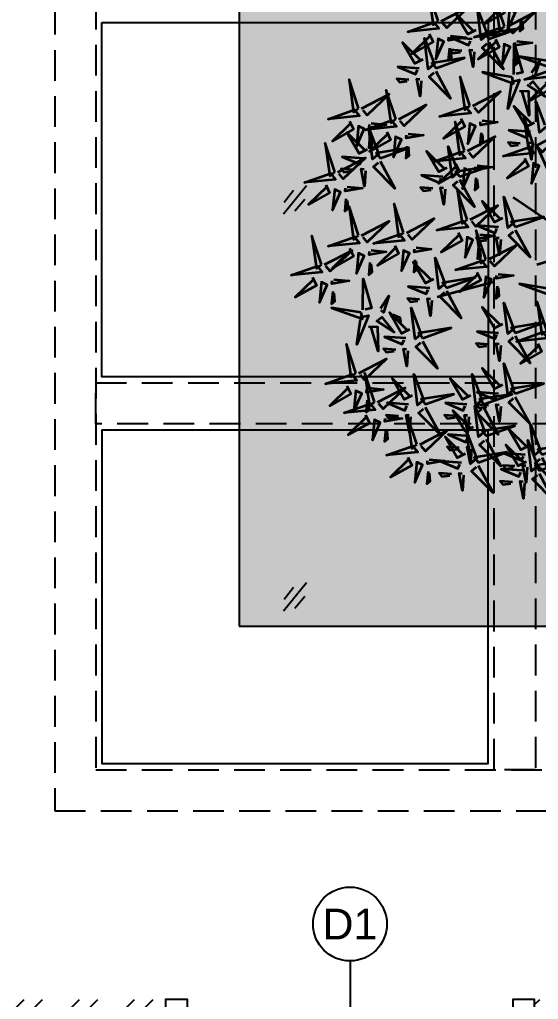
# Model space of a CAD drawing. Header units: millimetres. Extents: x -2842 to 18480, y -2414 to 14540.
# Drawn here: x 3524 to 4789, y 4745 to 7134 of the extents above; entities that cross this region are included whole.
import ezdxf
from ezdxf.enums import TextEntityAlignment as Align

# ---------------------------------------------------------------- set-up
doc = ezdxf.new("R2010")
doc.units = ezdxf.units.MM
doc.header["$LTSCALE"] = 150
doc.linetypes.add('DASHED', pattern=[0.75, 0.5, -0.25])
for name, color, linetype in [('ad-Door', 11, 'Continuous'), ('ad-Elevation 10', 8, 'Continuous'), ('ad-Furniture', 8, 'Continuous'), ('ad-Text Main_Door&window Label', 7, 'Continuous'), ('ad-Wall hatch', 8, 'Continuous')]:
    doc.layers.add(name, color=color, linetype=linetype)
doc.layers.add('ad-Glass Sectionline', color=140, linetype='Continuous', true_color=0x00bfff)
doc.layers.add('ad-Landscape', color=7, linetype='Continuous', lineweight=35, true_color=0x007f00)
doc.layers.add('ad-Landscape 2', color=7, linetype='Continuous', lineweight=35, true_color=0x264c00)
doc.styles.add('New Text Style', font='arial.ttf', dxfattribs={"height": 100})

# ---------------------------------------------------------------- blocks, each defined once
blk = doc.blocks.new('bamboo')
at = {"layer": 'ad-Landscape'}
for points in [[(-835, 1007.8), (-876.2, 987.1), (-939.2, 1094.8), (-843.4, 1000.5)], [(-854.3, 961.7), (-964.6, 970), (-872.5, 931.4), (-862.8, 954.4)], [(-1166, 756.5), (-1215.3, 904.1), (-1191.8, 735.2), (-1166, 756.5)], [(-906.4, 902.3), (-969.4, 907), (-954.8, 890.1), (-914.9, 895)], [(-1150.2, 755), (-1008.3, 828.6), (-1121.8, 720.5), (-1143.1, 746.4)], [(-974.8, 702), (-1024.2, 849.6), (-1000.7, 680.7), (-974.8, 702)], [(-1190.3, 750.9), (-1161.9, 716.5), (-1322.1, 700.2), (-1198.9, 743.8)], [(-1212, 689.6), (-1192.2, 648), (-1301.2, 587.1), (-1204.9, 680.9)], [(-1166.4, 669.3), (-1176.9, 559.2), (-1136.4, 650.5), (-1159.3, 660.7)], [(-999.2, 696.4), (-970.7, 661.9), (-1131, 645.7), (-1007.8, 689.3)], [(-1102, 678.9), (-1023.4, 671.3), (-1112.1, 656.1), (-1110.6, 671.8)], [(-1121.7, 544.2), (-1162.9, 523.5), (-1225.9, 631.2), (-1130.2, 536.9)], [(-1108, 616), (-1114, 553.1), (-1096.8, 567.3), (-1100.9, 607.4)], [(-1059.9, 523.7), (-1093.8, 494.6), (-1113.3, 654.4), (-1067.1, 532.2)], [(-1020.9, 635), (-1001.1, 593.4), (-1110, 532.6), (-1013.8, 626.4)], [(-975.2, 614.7), (-985.8, 504.7), (-945.3, 596), (-968.1, 606.1)], [(-910.8, 624.4), (-832.2, 616.8), (-921, 601.5), (-919.5, 617.3)], [(-1288.8, 429.3), (-1338.2, 576.9), (-1314.7, 408), (-1288.8, 429.3)], [(-916.9, 561.5), (-922.9, 498.6), (-905.6, 512.8), (-909.7, 552.9)], [(-1141, 498.1), (-1251.3, 506.4), (-1159.2, 467.8), (-1149.5, 490.8)], [(-1053.8, 499.5), (-907.2, 551.9), (-1075.6, 524.9), (-1053.8, 499.5)], [(-1273.1, 427.7), (-1131.2, 501.3), (-1244.7, 393.3), (-1266, 419.1)], [(-1055, 483.7), (-978.6, 343.4), (-1088.9, 454.6), (-1063.5, 476.4)], [(-1313.2, 423.7), (-1284.7, 389.2), (-1445, 373), (-1321.8, 416.6)], [(-1193.1, 438.6), (-1256.1, 443.4), (-1241.5, 426.4), (-1201.6, 431.4)], [(-1130.1, 433.9), (-1136.1, 355.2), (-1153.1, 443.6), (-1137.4, 442.4)], [(-1334.9, 362.3), (-1315.1, 320.7), (-1424, 259.8), (-1327.8, 353.7)], [(-1289.2, 342), (-1299.8, 231.9), (-1259.3, 323.3), (-1282.1, 333.4)], [(-1224.9, 351.7), (-1146.2, 344), (-1235, 328.8), (-1233.5, 344.6)], [(-1230.9, 288.8), (-1236.9, 225.9), (-1219.6, 240.1), (-1223.8, 280.1)], [(-933.9, 115.6), (-983.2, 263.3), (-959.7, 94.3), (-933.9, 115.6)], [(-1166, 102), (-1215.3, 249.6), (-1191.8, 80.7), (-1166, 102)], [(-1150.2, 100.5), (-1008.3, 174), (-1121.8, 66), (-1143.1, 91.9)], [(-958.2, 110.1), (-929.8, 75.6), (-1090, 59.3), (-966.8, 103)], [(-1357.1, -48), (-1406.5, 99.6), (-1382.9, -69.3), (-1357.1, -48)], [(-1190.3, 96.4), (-1161.9, 61.9), (-1322.1, 45.7), (-1198.9, 89.3)], [(-1341.4, -49.5), (-1199.5, 24), (-1312.9, -84), (-1334.3, -58.1)], [(-1212, 35.1), (-1192.2, -6.5), (-1301.2, -67.4), (-1204.9, 26.4)], [(-1166.4, 14.8), (-1176.9, -95.3), (-1136.4, -4), (-1159.3, 6.1)], [(-1102, 24.4), (-1023.4, 16.8), (-1112.1, 1.6), (-1110.6, 17.3)], [(-979.9, 48.7), (-960.1, 7.1), (-1069.1, -53.8), (-972.8, 40.1)], [(-934.3, 28.4), (-944.8, -81.7), (-904.3, 9.6), (-927.2, 19.8)], [(-869.9, 38), (-791.3, 30.4), (-880, 15.2), (-878.5, 30.9)], [(-548.2, 43.3), (-554.2, -19.6), (-537, -5.4), (-541.1, 34.7)], [(-1108, -38.5), (-1114, -101.4), (-1096.8, -87.2), (-1100.9, -47.1)], [(-780.4, -124), (-821.5, -144.7), (-884.6, -37), (-788.8, -131.3)], [(-875.9, -24.9), (-881.9, -87.8), (-864.7, -73.6), (-868.8, -33.5)], [(-718.6, -144.5), (-752.5, -173.6), (-772, -13.7), (-725.8, -136)], [(-1381.4, -53.6), (-1353, -88.1), (-1513.2, -104.3), (-1390.1, -60.7)], [(-556.7, -87.7), (-536.9, -129.3), (-645.8, -190.1), (-549.6, -96.3)], [(-1403.2, -114.9), (-1383.3, -156.5), (-1492.3, -217.4), (-1396.1, -123.6)], [(-1357.5, -135.2), (-1368, -245.3), (-1327.6, -154), (-1350.4, -143.9)], [(-1293.1, -125.6), (-1214.5, -133.2), (-1303.2, -148.4), (-1301.7, -132.7)], [(-1143.7, -283.2), (-1143, -123.3), (-1099.9, -274), (-1132.7, -280.9)], [(-712.5, -168.7), (-565.9, -116.3), (-734.3, -143.3), (-712.5, -168.7)], [(-1299.1, -188.5), (-1305.1, -251.4), (-1287.9, -237.2), (-1292, -197.1)], [(-799.7, -170.1), (-910, -161.8), (-817.9, -200.4), (-808.2, -177.3)], [(-713.7, -184.4), (-637.3, -324.8), (-747.6, -213.6), (-722.2, -191.7)], [(-1053.9, -275.7), (-1010.7, -209.6), (-1038.4, -295.3), (-1051.6, -286.6)], [(-851.8, -229.5), (-914.8, -224.8), (-900.2, -241.7), (-860.3, -236.8)], [(-788.8, -234.2), (-794.8, -313), (-811.8, -224.6), (-796, -225.8)], [(-1152.3, -296.4), (-1306, -271.7), (-1145.4, -329.2), (-1152.3, -296.4)], [(-903.2, -383.1), (-944.4, -403.7), (-1007.5, -296), (-911.7, -390.3)], [(-841.4, -403.5), (-875.3, -432.7), (-894.8, -272.8), (-848.7, -395.1)], [(-1158.7, -320.6), (-1114.9, -311.4), (-1174.8, -460.8), (-1156.4, -331.5)], [(-1075.2, -337.2), (-982.6, -397.6), (-1044.7, -319.4), (-1064.3, -334.9)], [(-1000.9, -310.2), (-948, -344.7), (-952.6, -322.9), (-990, -307.9)], [(-1114.4, -368.3), (-1068.3, -370), (-1064.9, -494.8), (-1103.4, -366)], [(-835.4, -427.8), (-688.8, -375.4), (-857.2, -402.4), (-835.4, -427.8)], [(-922.6, -429.1), (-1032.9, -420.9), (-940.7, -459.5), (-931.1, -436.4)], [(-836.6, -443.5), (-760.1, -583.9), (-870.5, -472.6), (-845, -450.8)], [(-1179.6, -607.1), (-1229, -459.4), (-1205.5, -628.4), (-1179.6, -607.1)], [(-974.6, -488.6), (-1037.7, -483.9), (-1023.1, -500.8), (-983.1, -495.9)], [(-911.6, -493.3), (-917.6, -572.1), (-934.7, -483.7), (-918.9, -484.8)], [(-1163.9, -608.6), (-1022, -535), (-1135.5, -643.1), (-1156.8, -617.2)], [(-425.4, -669.4), (-466.6, -690.1), (-529.7, -582.4), (-433.9, -676.7)], [(-1204, -612.6), (-1175.5, -647.1), (-1335.8, -663.4), (-1212.6, -619.7)], [(-1084.1, -757), (-1133.4, -609.4), (-1109.9, -778.4), (-1084.1, -757)], [(-889.6, -724), (-930.8, -744.6), (-993.8, -636.9), (-898.1, -731.2)], [(-827.8, -744.4), (-861.7, -773.6), (-881.2, -613.7), (-835.1, -736)], [(-589.2, -724), (-630.4, -744.6), (-693.5, -636.9), (-597.7, -731.2)], [(-527.4, -744.4), (-561.3, -773.6), (-580.8, -613.7), (-534.7, -736)], [(-1225.7, -674), (-1205.9, -715.6), (-1314.8, -776.5), (-1218.6, -682.6)], [(-1180, -694.3), (-1190.5, -804.4), (-1150.1, -713.1), (-1172.9, -702.9)], [(-1115.6, -684.7), (-1037, -692.3), (-1125.7, -707.5), (-1124.2, -691.8)], [(-1068.3, -758.6), (-926.4, -685), (-1039.9, -793.1), (-1061.2, -767.2)], [(-357.5, -714.1), (-210.9, -661.7), (-379.3, -688.7), (-357.5, -714.1)], [(-1121.6, -747.6), (-1127.7, -810.5), (-1110.4, -796.3), (-1114.5, -756.2)], [(-821.7, -768.6), (-675.1, -716.3), (-843.5, -743.3), (-821.7, -768.6)], [(-444.7, -715.5), (-555, -707.2), (-462.9, -745.8), (-453.2, -722.8)], [(-521.3, -768.6), (-374.8, -716.3), (-543.2, -743.3), (-521.3, -768.6)], [(-358.7, -729.9), (-282.3, -870.2), (-392.6, -759), (-367.2, -737.1)], [(-1108.4, -762.6), (-1079.9, -797.1), (-1240.2, -813.4), (-1117, -769.7)], [(-908.9, -770), (-1019.2, -761.8), (-927.1, -800.3), (-917.4, -777.3)], [(-822.9, -784.4), (-746.5, -924.8), (-856.8, -813.5), (-831.4, -791.7)], [(-608.6, -770), (-718.8, -761.8), (-626.7, -800.3), (-617.1, -777.3)], [(-575.6, -887.6), (-616.8, -908.3), (-679.8, -800.6), (-584, -894.9)], [(-513.8, -908.1), (-547.7, -937.2), (-567.2, -777.3), (-521, -899.6)], [(-496.8, -774.9), (-559.8, -770.2), (-545.3, -787.1), (-505.3, -782.2)], [(-522.5, -784.4), (-446.1, -924.8), (-556.4, -813.5), (-531, -791.7)], [(-433.8, -779.7), (-439.8, -858.4), (-456.8, -770), (-441.1, -771.2)], [(-1130.1, -824), (-1110.3, -865.6), (-1219.3, -926.5), (-1123, -832.6)], [(-1084.5, -844.3), (-1095, -954.4), (-1054.5, -863.1), (-1077.3, -852.9)], [(-1020.1, -834.7), (-941.4, -842.3), (-1030.2, -857.5), (-1028.7, -841.8)], [(-961, -829.5), (-1024, -824.8), (-1009.5, -841.7), (-969.5, -836.8)], [(-898, -834.2), (-904, -913), (-921, -824.6), (-905.3, -825.7)], [(-865.6, -975.2), (-915, -827.6), (-891.5, -996.5), (-865.6, -975.2)], [(-660.6, -829.5), (-723.6, -824.8), (-709.1, -841.7), (-669.1, -836.8)], [(-597.6, -834.2), (-603.6, -913), (-620.7, -824.6), (-604.9, -825.7)], [(-1026.1, -897.6), (-1032.1, -960.5), (-1014.9, -946.3), (-1019, -906.2)], [(-849.9, -976.7), (-708, -903.2), (-821.4, -1011.2), (-842.8, -985.4)], [(-507.7, -932.3), (-361.1, -879.9), (-529.5, -906.9), (-507.7, -932.3)], [(-288.9, -983), (-330, -1003.7), (-393.1, -896), (-297.3, -990.3)], [(-227.1, -1003.5), (-261, -1032.7), (-280.5, -872.8), (-234.3, -995)], [(-616.5, -1023.9), (-657.7, -1044.6), (-720.8, -936.9), (-625, -1031.2)], [(-594.9, -933.7), (-705.2, -925.4), (-613.1, -964), (-603.4, -940.9)], [(-554.7, -1044.4), (-588.6, -1073.6), (-608.1, -913.7), (-562, -1036)], [(-508.9, -948), (-432.5, -1088.4), (-542.8, -977.2), (-517.4, -955.3)], [(-240.7, -1085.3), (-274.6, -1114.5), (-294.1, -954.6), (-248, -1076.9)], [(-889.9, -980.8), (-861.5, -1015.3), (-1021.7, -1031.5), (-898.6, -987.9)], [(-647, -993.1), (-710, -988.4), (-695.4, -1005.3), (-655.5, -1000.4)], [(-584, -997.8), (-590, -1076.6), (-607, -988.2), (-591.3, -989.4)], [(-302.5, -1064.9), (-343.7, -1085.5), (-406.8, -977.8), (-311, -1072.1)], [(-221, -1027.7), (-74.4, -975.4), (-242.8, -1002.3), (-221, -1027.7)], [(-911.7, -1042.2), (-891.9, -1083.8), (-1000.8, -1144.6), (-904.6, -1050.8)], [(-801.6, -1052.8), (-723, -1060.4), (-811.7, -1075.7), (-810.2, -1059.9)], [(-548.6, -1068.6), (-402.1, -1016.3), (-570.5, -1043.2), (-548.6, -1068.6)], [(-308.2, -1029.1), (-418.5, -1020.8), (-326.4, -1059.4), (-316.7, -1036.4)], [(-234.6, -1109.5), (-88.1, -1057.2), (-256.5, -1084.1), (-234.6, -1109.5)], [(-222.2, -1043.5), (-145.8, -1183.9), (-256.1, -1072.6), (-230.7, -1050.8)], [(-866, -1062.5), (-876.5, -1172.5), (-836.1, -1081.2), (-858.9, -1071.1)], [(-635.9, -1070), (-746.1, -1061.7), (-654, -1100.3), (-644.4, -1077.3)], [(-549.8, -1084.4), (-473.4, -1224.8), (-583.8, -1113.5), (-558.3, -1091.7)], [(-321.9, -1110.9), (-432.1, -1102.7), (-340, -1141.2), (-330.3, -1118.2)], [(-360.3, -1088.6), (-423.3, -1083.8), (-408.7, -1100.8), (-368.8, -1095.8)], [(-297.3, -1093.3), (-303.3, -1172), (-320.3, -1083.6), (-304.5, -1084.8)], [(-807.6, -1115.7), (-813.6, -1178.6), (-796.4, -1164.4), (-800.5, -1124.4)], [(-687.9, -1129.5), (-751, -1124.7), (-736.4, -1141.7), (-696.4, -1136.8)], [(-624.9, -1134.2), (-630.9, -1213), (-648, -1124.6), (-632.2, -1125.7)], [(-235.8, -1125.3), (-159.4, -1265.7), (-269.7, -1154.4), (-244.3, -1132.6)], [(-373.9, -1170.4), (-436.9, -1165.7), (-422.4, -1182.6), (-382.4, -1177.7)], [(-310.9, -1175.1), (-316.9, -1253.9), (-334, -1165.5), (-318.2, -1166.6)]]:
    blk.add_lwpolyline(points, dxfattribs=at)
at = {"layer": 'ad-Landscape 2'}
for p, q in [((-12.4, 39.5), (-247.1, 564.2)), ((-23.6, 61.9), (-370, 296.3)), ((-57.1, 6), (-247.1, -49.8)), ((-470.6, -139.1), (-761.2, -217.2))]:
    blk.add_line(p, q, dxfattribs=at)
for points in [[(-756.4, 1206.5), (-805.8, 1354.1), (-782.2, 1185.2), (-756.4, 1206.5)], [(-415.1, 1179.2), (-464.4, 1326.8), (-440.9, 1157.9), (-415.1, 1179.2)], [(-740.7, 1205), (-598.8, 1278.5), (-712.2, 1170.5), (-733.6, 1196.4)], [(-500.1, 1137.3), (-534, 1108.2), (-553.5, 1268), (-507.4, 1145.8)], [(-433.8, 1289.5), (-414, 1248), (-523, 1187.1), (-426.7, 1280.9)], [(-388.2, 1269.3), (-398.7, 1159.2), (-358.2, 1250.5), (-381.1, 1260.6)], [(-561.9, 1157.8), (-603.1, 1137.1), (-666.2, 1244.8), (-570.4, 1150.5)], [(-399.4, 1177.7), (-257.4, 1251.3), (-370.9, 1143.2), (-392.2, 1169.1)], [(-329.8, 1216), (-335.8, 1153.1), (-318.6, 1167.3), (-322.7, 1207.4)], [(-780.7, 1200.9), (-752.3, 1166.4), (-912.5, 1150.2), (-789.3, 1193.8)], [(-439.4, 1173.7), (-411, 1139.2), (-571.2, 1122.9), (-448, 1166.6)], [(-494, 1113.1), (-347.5, 1165.5), (-515.9, 1138.5), (-494, 1113.1)], [(-802.5, 1139.6), (-782.6, 1098), (-891.6, 1037.1), (-795.3, 1130.9)], [(-773.2, 987.3), (-807.1, 958.2), (-826.6, 1118), (-780.4, 995.8)], [(-756.8, 1119.3), (-767.3, 1009.2), (-726.8, 1100.5), (-749.7, 1110.6)], [(-692.4, 1128.9), (-613.8, 1121.3), (-702.5, 1106.1), (-701, 1121.8)], [(-581.3, 1111.7), (-691.5, 1120), (-599.4, 1081.4), (-589.8, 1104.4)], [(-461.1, 1112.3), (-441.3, 1070.7), (-550.3, 1009.8), (-454, 1103.7)], [(-698.4, 1066), (-704.4, 1003.1), (-687.2, 1017.3), (-691.3, 1057.4)], [(-495.2, 1097.3), (-418.8, 957), (-529.1, 1068.2), (-503.7, 1090.1)], [(-415.5, 1092), (-426, 981.9), (-385.5, 1073.2), (-408.4, 1083.4)], [(-365.5, 930.4), (-364.8, 1090.2), (-321.7, 939.6), (-354.5, 932.7)], [(-351.1, 1101.6), (-272.5, 1094), (-361.2, 1078.8), (-359.7, 1094.5)], [(-767.1, 963.1), (-620.5, 1015.5), (-788.9, 988.5), (-767.1, 963.1)], [(-633.3, 1052.3), (-696.3, 1057), (-681.8, 1040.1), (-641.8, 1045)], [(-570.3, 1047.5), (-576.3, 968.8), (-593.4, 1057.2), (-577.6, 1056)], [(-357.1, 1038.7), (-363.1, 975.8), (-345.9, 990), (-350, 1030.1)], [(-183, 999), (-336.7, 1023.7), (-176.1, 966.2), (-183, 999)], [(-275.7, 937.9), (-232.5, 1004), (-260.1, 918.3), (-273.4, 927)], [(-768.3, 947.3), (-691.9, 807), (-802.2, 918.2), (-776.8, 940.1)], [(-592.6, 770.2), (-641.9, 917.8), (-618.4, 748.9), (-592.6, 770.2)], [(-374.1, 917.2), (-527.8, 941.9), (-367.2, 884.4), (-374.1, 917.2)], [(-180, 955.5), (-151.6, 921), (-311.8, 904.8), (-188.6, 948.4)], [(-843.4, 897.5), (-849.4, 818.8), (-866.4, 907.2), (-850.7, 906)], [(-380.5, 893), (-336.7, 902.2), (-396.6, 752.7), (-378.2, 882.1)], [(-297, 876.4), (-204.4, 816), (-266.5, 894.2), (-286.1, 878.7)], [(-201.7, 894.1), (-181.9, 852.5), (-290.9, 791.6), (-194.6, 885.5)], [(-576.8, 768.6), (-434.9, 842.2), (-548.4, 734.1), (-569.7, 760)], [(-336.2, 845.3), (-290.1, 843.6), (-286.7, 718.8), (-325.2, 847.6)], [(-959.1, 700.5), (-817.2, 774), (-930.7, 666), (-952, 691.8)], [(-616.9, 764.6), (-588.5, 730.1), (-748.7, 713.9), (-625.5, 757.5)], [(-261.6, 680.5), (-302.7, 659.9), (-365.8, 767.6), (-270, 673.2)], [(-199.8, 660.1), (-233.7, 630.9), (-253.2, 790.8), (-207, 668.5)], [(-264.9, 565.6), (-314.3, 713.2), (-290.7, 544.3), (-264.9, 565.6)], [(-638.6, 703.2), (-618.8, 661.6), (-727.8, 600.7), (-631.5, 694.6)], [(-619.9, 538.4), (-669.2, 686), (-645.7, 517), (-619.9, 538.4)], [(-593, 682.9), (-603.5, 572.8), (-563, 664.1), (-585.9, 674.3)], [(-528.6, 692.6), (-450, 684.9), (-538.7, 669.7), (-537.2, 685.5)], [(-604.1, 536.8), (-462.2, 610.4), (-575.7, 502.3), (-597, 528.2)], [(-534.6, 629.7), (-540.6, 566.8), (-523.4, 581), (-527.5, 621)], [(-280.9, 634.5), (-391.2, 642.7), (-299.1, 604.1), (-289.4, 627.2)], [(-249.2, 564.1), (-107.3, 637.7), (-220.7, 529.6), (-242.1, 555.5)], [(-650.3, 428.2), (-684.2, 399.1), (-703.7, 559), (-657.6, 436.7)], [(-289.2, 560), (-260.8, 525.6), (-421, 509.3), (-297.8, 552.9)], [(-333, 575), (-396, 579.7), (-381.4, 562.8), (-341.5, 567.7)], [(-270, 570.3), (-276, 491.5), (-293, 579.9), (-277.2, 578.7)], [(-712.1, 448.7), (-753.3, 428.1), (-816.4, 535.7), (-720.6, 441.4)], [(-644.2, 532.8), (-615.8, 498.3), (-776, 482), (-652.8, 525.7)], [(-665.9, 471.4), (-646.1, 429.8), (-755.1, 368.9), (-658.8, 462.8)], [(-644.2, 404), (-497.6, 456.4), (-666, 429.4), (-644.2, 404)], [(-555.9, 460.7), (-477.3, 453.1), (-566, 437.9), (-564.5, 453.6)], [(-311, 498.7), (-291.1, 457.1), (-400.1, 396.2), (-303.9, 490)], [(-265.3, 478.4), (-275.8, 368.3), (-235.4, 459.6), (-258.2, 469.8)], [(-731.5, 402.7), (-841.7, 410.9), (-749.6, 372.3), (-739.9, 395.4)], [(-620.3, 451.1), (-630.8, 341), (-590.3, 432.3), (-613.2, 442.5)], [(-645.4, 388.3), (-569, 247.9), (-679.3, 359.1), (-653.9, 381)], [(-561.9, 397.8), (-567.9, 334.9), (-550.7, 349.1), (-554.8, 389.2)], [(-783.5, 343.2), (-846.5, 347.9), (-832, 331), (-792, 335.9)], [(-720.5, 338.5), (-726.5, 259.7), (-743.5, 348.1), (-727.8, 346.9)], [(-606.2, 183.8), (-655.6, 331.4), (-632, 162.5), (-606.2, 183.8)], [(-590.5, 182.3), (-448.6, 255.9), (-562, 147.8), (-583.4, 173.7)], [(-425.4, 189.6), (-466.6, 169), (-529.7, 276.7), (-433.9, 182.4)], [(-363.6, 169.2), (-397.5, 140), (-417, 299.9), (-370.9, 177.6)], [(-918.2, 114.1), (-776.2, 187.7), (-889.7, 79.6), (-911, 105.5)], [(-630.5, 178.2), (-602.1, 143.7), (-762.3, 127.5), (-639.2, 171.1)], [(-444.7, 143.6), (-555, 151.8), (-462.9, 113.3), (-453.2, 136.3)], [(-357.5, 145), (-210.9, 197.3), (-379.3, 170.3), (-357.5, 145)], [(-652.3, 116.9), (-632.5, 75.3), (-741.4, 14.4), (-645.2, 108.2)], [(-510.6, -20.7), (-560, 126.9), (-536.5, -42), (-510.6, -20.7)], [(-542.2, 106.2), (-463.6, 98.6), (-552.3, 83.4), (-550.8, 99.1)], [(-358.7, 129.2), (-282.3, -11.2), (-392.6, 100.1), (-367.2, 121.9)], [(-606.6, 96.6), (-617.1, -13.5), (-576.7, 77.8), (-599.5, 88)], [(-496.8, 84.1), (-559.8, 88.8), (-545.3, 71.9), (-505.3, 76.8)], [(-494.9, -22.2), (-353, 51.3), (-466.5, -56.7), (-487.8, -30.9)], [(-433.8, 79.4), (-439.8, 0.6), (-456.8, 89), (-441.1, 87.9)], [(-535, -26.3), (-506.5, -60.8), (-666.8, -77), (-543.6, -33.4)], [(-446.7, -98.3), (-368, -105.9), (-456.8, -121.2), (-455.3, -105.4)], [(-511, -108), (-521.6, -218), (-481.1, -126.7), (-503.9, -116.6)], [(-183, -173.7), (-336.7, -149), (-176.1, -206.5), (-183, -173.7)], [(-452.7, -161.2), (-458.7, -224.1), (-441.4, -209.9), (-445.5, -169.8)], [(-363.6, -376.3), (-397.5, -405.4), (-417, -245.5), (-370.9, -367.8)], [(-196.6, -388.9), (-246, -241.3), (-222.5, -410.2), (-196.6, -388.9)], [(-425.4, -355.8), (-466.6, -376.5), (-529.7, -268.8), (-433.9, -363.1)], [(-357.5, -400.5), (-210.9, -348.1), (-379.3, -375.1), (-357.5, -400.5)], [(-444.7, -401.9), (-555, -393.6), (-462.9, -432.2), (-453.2, -409.1)], [(-221, -394.5), (-192.5, -429), (-352.8, -445.2), (-229.6, -401.6)], [(-358.7, -416.2), (-282.3, -556.6), (-392.6, -445.4), (-367.2, -423.5)], [(-496.8, -461.3), (-559.8, -456.6), (-545.3, -473.5), (-505.3, -468.6)], [(-433.8, -466), (-439.8, -544.8), (-456.8, -456.4), (-441.1, -457.6)], [(-242.7, -455.8), (-222.9, -497.4), (-331.8, -558.3), (-235.6, -464.5)], [(-363.6, -689.9), (-397.5, -719), (-417, -559.2), (-370.9, -681.4)]]:
    blk.add_lwpolyline(points, dxfattribs=at)
blk = doc.blocks.new('zw$EEF9')
at = {"layer": 'ad-Glass Sectionline'}
for points in [[(-28.2, -34.6), (28.2, 34.6)], [(-26.8, -5.8), (-3.4, 23.4)], [(-0.3, -27.4), (23.6, 1.4)]]:
    blk.add_lwpolyline(points, dxfattribs=at)
blk = doc.blocks.new('zw$3ABB')
at = {"layer": 'ad-Elevation 10', "linetype": 'DASHED'}
for points in [[(0, -2980), (3365, -2980), (3365, 0), (0, 0)], [(100, -2880), (3265, -2880), (3265, -100), (100, -100)], [(1071.7, -100), (1171.7, -100), (1171.7, -2880), (1071.7, -2880)], [(100, -1936.7), (3265, -1936.7), (3265, -2036.7), (100, -2036.7)]]:
    blk.add_lwpolyline(points, close=True, dxfattribs=at)
at = {"layer": 'ad-Glass Sectionline', "transparency": 33554585}
for points in [[(115, -1058.3), (1056.7, -1058.3), (1056.7, -1921.7), (115, -1921.7)], [(1056.7, -2051.7), (115, -2051.7), (115, -2865), (1056.7, -2865)]]:
    blk.add_lwpolyline(points, close=True, dxfattribs=at)
for p in [(585.8, -1490), (585.8, -2458.3)]:
    blk.add_blockref('zw$EEF9', p)
blk = doc.blocks.new('zw$DAD3')
at = {"true_color": 0x7f5f3f, "transparency": 33554610}
h = blk.add_hatch(dxfattribs=at)
h.set_pattern_fill('DOTS', color=37, scale=20, angle=360)
h.set_pattern_definition([(360, (-800139.518, 271344.397), (15.875, 31.75), [0, -31.75])])
h.paths.add_polyline_path([(450, -2530), (2915, -2530), (2915, -450), (450, -450)])
at = {"layer": 'ad-Elevation 10'}
blk.add_lwpolyline([(450, -2530), (2915, -2530), (2915, -450), (450, -450)], close=True, dxfattribs=at)
blk.add_blockref('zw$3ABB', (0, 0))
at = {"layer": 'ad-Landscape', "linetype": 'Continuous', "xscale": 0.473259546584505, "yscale": 0.473259546584505, "zscale": 0.473259546584505}
blk.add_blockref('bamboo', (1292.6, -1624.9), dxfattribs=at)
blk = doc.blocks.new('zw$66EE')
at = {"layer": 'ad-Furniture', "rotation": 359.9999999999997}
blk.add_blockref('zw$DAD3', (3610, 8185), dxfattribs=at)
blk = doc.blocks.new('*U108')
for p, q in [((-25, -127.8), (-25, -94.4)), ((-8.3, -111.1), (-41.7, -111.1)), ((-811.3, -760.8), (-796.4, -775.7)), ((-746.2, -826), (-761.1, -811.1))]:
    blk.add_line(p, q)
for points in [[(-1150, -100), (-1150, -50), (-1128.6, -50), (-1128.6, -35.7), (-1128.6, 0), (-1200, 0), (-1200, -100)], [(-50, -100), (0, -100), (0, 0), (-71.4, 0), (-71.4, -35.7), (-71.4, -50), (-50, -50)], [(-50, -100), (-130.8, -180.8), (-166.2, -145.5), (-85.4, -64.6)], [(-130.8, -180.8), (-747, -797), (-782.4, -761.6), (-166.2, -145.5)], [(-827.8, -877.8), (-747, -797), (-782.4, -761.6), (-863.2, -842.5)]]:
    blk.add_lwpolyline(points, close=True)
for points in [[(-808.2, -787.5), (-835.7, -760), (-772.9, -697.2), (-765, -705), (-822, -773.7)], [(-772.8, -822.8), (-745.4, -850.3), (-682.5, -787.5), (-690.4, -779.7), (-759, -836.7)]]:
    blk.add_lwpolyline(points)
blk.add_circle((-25, -111.1), 11.1)
at = {"color": 8, "linetype": 'DASHED', "lineweight": 0}
blk.add_arc((-93.1, -153.1), 1047.4, 178.1881, 271.8119, dxfattribs=at)
at = {"layer": 'ad-Text Main_Door&window Label'}
blk.add_line((-600, 125), (-600, -230), dxfattribs=at)
blk.add_circle((-600.3, 245), 120, dxfattribs=at)
at = {"layer": 'ad-Text Main_Door&window Label', "style": 'New Text Style'}
blk.add_attdef('D1', text='', height=100, dxfattribs=at).set_placement((-600.3, 245), align=Align.MIDDLE_CENTER)
blk = doc.blocks.new('zw$6266')
at = {"layer": 'ad-Wall hatch', "transparency": 33554610}
h = blk.add_hatch(dxfattribs=at)
h.set_pattern_fill('ANSI32', color=256, scale=10)
h.set_pattern_definition([(45, (388744.33, 102900.03), (-67.35192, 67.35192), []), (45, (388789.235, 102900.03), (-67.35192, 67.35192), [])])
h.paths.add_polyline_path([(230, 8875), (230, 9105), (0, 9105), (0, 8645), (2830, 8645), (2830, 4745), (0, 4745), (0, 0), (9240, 0), (9240, 230), (8540, 230), (8540, 4745), (4780, 4745), (4780, 4515), (4995, 4515), (4995, 3930), (5110, 3930), (5110, 4630), (8310, 4630), (8310, 3130), (6860, 3130), (6860, 3015), (8310, 3015), (8310, 230), (5110, 230), (5110, 3015), (6060, 3015), (6060, 3130), (4995, 3130), (4995, 230), (230, 230), (230, 4515), (3880, 4515), (3880, 4745), (3060, 4745), (3060, 8875)])
at = {"layer": 'ad-Door', "ltscale": 5, "xscale": 0.7499999997027537, "yscale": 0.7499999997027537, "zscale": 0.7499999997027537}
blk.add_blockref('*U108', (4780, 4745), dxfattribs=at).add_auto_attribs({'D1': 'D1'})

msp = doc.modelspace()

# ---------------------------------------------------------------- block references
at = {"layer": 'ad-Furniture'}
msp.add_blockref('zw$66EE', (0, 0), dxfattribs=at)

# ---------------------------------------------------------------- next in the draw order: block references
msp.add_blockref('zw$6266', (0, 0))

doc.saveas('drawing.dxf')
